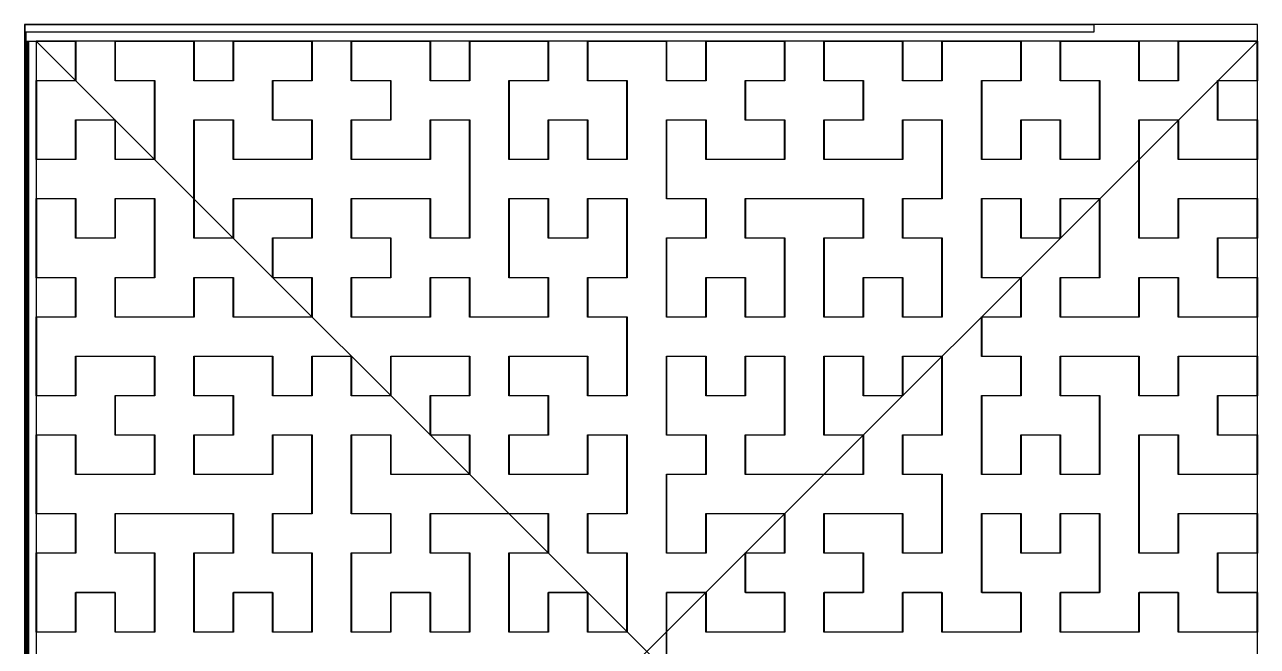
# Model space of a CAD drawing. Header units: metres. Extents: x -34176 to 34000, y -34079 to 34216.
# Drawn here: x -34152 to -18000, y -25932 to -17784 of the extents above; entities that cross this region are included whole.
import ezdxf

# ---------------------------------------------------------------- set-up
doc = ezdxf.new("R2010")
doc.units = ezdxf.units.M
for name, color, linetype in [('ABSORBER_AREA', 150, 'Continuous'), ('CENTER', 120, 'Continuous'), ('PIXEL', 255, 'Continuous'), ('PIXEL_AREA', 140, 'Continuous')]:
    doc.layers.add(name, color=color, linetype=linetype)

msp = doc.modelspace()

# ---------------------------------------------------------------- linework, layer by layer
at = {"layer": 'ABSORBER_AREA'}
msp.add_lwpolyline([(-34000, -34000), (-18000, -34000), (-18000, -18000), (-34000, -18000), (-34000, -34000)], close=True, dxfattribs=at)
at = {"layer": 'CENTER'}
for points in [[(-34000, -34000), (-18000, -18000)], [(-34000, -18000), (-18000, -34000)]]:
    msp.add_lwpolyline(points, close=True, dxfattribs=at)
at = {"layer": 'PIXEL'}
for points in [[(-34144, -33992), (-34144, -18004), (-34144, -18000), (-34144, -17884), (-34144, -17784), (-20144, -17784), (-20144, -17884), (-34136, -17884), (-34136, -18000), (-34100, -18000), (-34002, -18000), (-34000, -18000), (-33996, -18000), (-33484, -18000), (-33480, -18000), (-33480, -18004), (-33480, -18516), (-33480, -18520), (-33484, -18520), (-33996, -18520), (-33996, -19032), (-33996, -19036), (-33996, -19548), (-33484, -19548), (-33484, -19036), (-33484, -19032), (-33480, -19032), (-32968, -19032), (-32964, -19032), (-32964, -19036), (-32964, -19548), (-32452, -19548), (-32452, -19036), (-32452, -19032), (-32452, -18520), (-32964, -18520), (-32968, -18520), (-32968, -18516), (-32968, -18004), (-32968, -18000), (-32964, -18000), (-32452, -18000), (-32448, -18000), (-31936, -18000), (-31932, -18000), (-31932, -18004), (-31932, -18516), (-31420, -18516), (-31420, -18004), (-31420, -18000), (-31416, -18000), (-30904, -18000), (-30900, -18000), (-30388, -18000), (-30384, -18000), (-30384, -18004), (-30384, -18516), (-30384, -18520), (-30388, -18520), (-30900, -18520), (-30900, -19032), (-30388, -19032), (-30384, -19032), (-30384, -19036), (-30384, -19548), (-30384, -19552), (-30388, -19552), (-30900, -19552), (-30904, -19552), (-31416, -19552), (-31420, -19552), (-31420, -19548), (-31420, -19036), (-31932, -19036), (-31932, -19548), (-31932, -19552), (-31932, -20064), (-31932, -20068), (-31932, -20580), (-31420, -20580), (-31420, -20068), (-31420, -20064), (-31416, -20064), (-30904, -20064), (-30900, -20064), (-30388, -20064), (-30384, -20064), (-30384, -20068), (-30384, -20580), (-30384, -20584), (-30388, -20584), (-30900, -20584), (-30900, -21096), (-30388, -21096), (-30384, -21096), (-30384, -21100), (-30384, -21612), (-30384, -21616), (-30388, -21616), (-30900, -21616), (-30904, -21616), (-31416, -21616), (-31420, -21616), (-31420, -21612), (-31420, -21100), (-31932, -21100), (-31932, -21612), (-31932, -21616), (-31936, -21616), (-32448, -21616), (-32452, -21616), (-32964, -21616), (-32968, -21616), (-32968, -21612), (-32968, -21100), (-32968, -21096), (-32964, -21096), (-32452, -21096), (-32452, -20584), (-32452, -20580), (-32452, -20068), (-32964, -20068), (-32964, -20580), (-32964, -20584), (-32968, -20584), (-33480, -20584), (-33484, -20584), (-33484, -20580), (-33484, -20068), (-33996, -20068), (-33996, -20580), (-33996, -20584), (-33996, -21096), (-33484, -21096), (-33480, -21096), (-33480, -21100), (-33480, -21612), (-33480, -21616), (-33484, -21616), (-33996, -21616), (-33996, -22128), (-33996, -22132), (-33996, -22644), (-33484, -22644), (-33484, -22132), (-33484, -22128), (-33480, -22128), (-32968, -22128), (-32964, -22128), (-32452, -22128), (-32448, -22128), (-32448, -22132), (-32448, -22644), (-32448, -22648), (-32452, -22648), (-32964, -22648), (-32964, -23160), (-32452, -23160), (-32448, -23160), (-32448, -23164), (-32448, -23676), (-32448, -23680), (-32452, -23680), (-32964, -23680), (-32968, -23680), (-33480, -23680), (-33484, -23680), (-33484, -23676), (-33484, -23164), (-33996, -23164), (-33996, -23676), (-33996, -23680), (-33996, -24192), (-33484, -24192), (-33480, -24192), (-33480, -24196), (-33480, -24708), (-33480, -24712), (-33484, -24712), (-33996, -24712), (-33996, -25224), (-33996, -25228), (-33996, -25740), (-33484, -25740), (-33484, -25228), (-33484, -25224), (-33480, -25224), (-32968, -25224), (-32964, -25224), (-32964, -25228), (-32964, -25740), (-32452, -25740), (-32452, -25228), (-32452, -25224), (-32452, -24712), (-32964, -24712), (-32968, -24712), (-32968, -24708), (-32968, -24196), (-32968, -24192), (-32964, -24192), (-32452, -24192), (-32448, -24192), (-31936, -24192), (-31932, -24192), (-31420, -24192), (-31416, -24192), (-31416, -24196), (-31416, -24708), (-31416, -24712), (-31420, -24712), (-31932, -24712), (-31932, -25224), (-31932, -25228), (-31932, -25740), (-31420, -25740), (-31420, -25228), (-31420, -25224), (-31416, -25224), (-30904, -25224), (-30900, -25224), (-30900, -25228), (-30900, -25740), (-30388, -25740), (-30388, -25228), (-30388, -25224), (-30388, -24712), (-30900, -24712), (-30904, -24712), (-30904, -24708), (-30904, -24196), (-30904, -24192), (-30900, -24192), (-30388, -24192), (-30388, -23680), (-30388, -23676), (-30388, -23164), (-30900, -23164), (-30900, -23676), (-30900, -23680), (-30904, -23680), (-31416, -23680), (-31420, -23680), (-31932, -23680), (-31936, -23680), (-31936, -23676), (-31936, -23164), (-31936, -23160), (-31932, -23160), (-31420, -23160), (-31420, -22648), (-31932, -22648), (-31936, -22648), (-31936, -22644), (-31936, -22132), (-31936, -22128), (-31932, -22128), (-31420, -22128), (-31416, -22128), (-30904, -22128), (-30900, -22128), (-30900, -22132), (-30900, -22644), (-30388, -22644), (-30388, -22132), (-30388, -22128), (-30384, -22128), (-29872, -22128), (-29868, -22128), (-29868, -22132), (-29868, -22644), (-29356, -22644), (-29356, -22132), (-29356, -22128), (-29352, -22128), (-28840, -22128), (-28836, -22128), (-28324, -22128), (-28320, -22128), (-28320, -22132), (-28320, -22644), (-28320, -22648), (-28324, -22648), (-28836, -22648), (-28836, -23160), (-28324, -23160), (-28320, -23160), (-28320, -23164), (-28320, -23676), (-28320, -23680), (-28324, -23680), (-28836, -23680), (-28840, -23680), (-29352, -23680), (-29356, -23680), (-29356, -23676), (-29356, -23164), (-29868, -23164), (-29868, -23676), (-29868, -23680), (-29868, -24192), (-29356, -24192), (-29352, -24192), (-29352, -24196), (-29352, -24708), (-29352, -24712), (-29356, -24712), (-29868, -24712), (-29868, -25224), (-29868, -25228), (-29868, -25740), (-29356, -25740), (-29356, -25228), (-29356, -25224), (-29352, -25224), (-28840, -25224), (-28836, -25224), (-28836, -25228), (-28836, -25740), (-28324, -25740), (-28324, -25228), (-28324, -25224), (-28324, -24712), (-28836, -24712), (-28840, -24712), (-28840, -24708), (-28840, -24196), (-28840, -24192), (-28836, -24192), (-28324, -24192), (-28320, -24192), (-27808, -24192), (-27804, -24192), (-27292, -24192), (-27288, -24192), (-27288, -24196), (-27288, -24708), (-27288, -24712), (-27292, -24712), (-27804, -24712), (-27804, -25224), (-27804, -25228), (-27804, -25740), (-27292, -25740), (-27292, -25228), (-27292, -25224), (-27288, -25224), (-26776, -25224), (-26772, -25224), (-26772, -25228), (-26772, -25740), (-26260, -25740), (-26260, -25228), (-26260, -25224), (-26260, -24712), (-26772, -24712), (-26776, -24712), (-26776, -24708), (-26776, -24196), (-26776, -24192), (-26772, -24192), (-26260, -24192), (-26260, -23680), (-26260, -23676), (-26260, -23164), (-26772, -23164), (-26772, -23676), (-26772, -23680), (-26776, -23680), (-27288, -23680), (-27292, -23680), (-27804, -23680), (-27808, -23680), (-27808, -23676), (-27808, -23164), (-27808, -23160), (-27804, -23160), (-27292, -23160), (-27292, -22648), (-27804, -22648), (-27808, -22648), (-27808, -22644), (-27808, -22132), (-27808, -22128), (-27804, -22128), (-27292, -22128), (-27288, -22128), (-26776, -22128), (-26772, -22128), (-26772, -22132), (-26772, -22644), (-26260, -22644), (-26260, -22132), (-26260, -22128), (-26260, -21616), (-26772, -21616), (-26776, -21616), (-26776, -21612), (-26776, -21100), (-26776, -21096), (-26772, -21096), (-26260, -21096), (-26260, -20584), (-26260, -20580), (-26260, -20068), (-26772, -20068), (-26772, -20580), (-26772, -20584), (-26776, -20584), (-27288, -20584), (-27292, -20584), (-27292, -20580), (-27292, -20068), (-27804, -20068), (-27804, -20580), (-27804, -20584), (-27804, -21096), (-27292, -21096), (-27288, -21096), (-27288, -21100), (-27288, -21612), (-27288, -21616), (-27292, -21616), (-27804, -21616), (-27808, -21616), (-28320, -21616), (-28324, -21616), (-28324, -21612), (-28324, -21100), (-28836, -21100), (-28836, -21612), (-28836, -21616), (-28840, -21616), (-29352, -21616), (-29356, -21616), (-29868, -21616), (-29872, -21616), (-29872, -21612), (-29872, -21100), (-29872, -21096), (-29868, -21096), (-29356, -21096), (-29356, -20584), (-29868, -20584), (-29872, -20584), (-29872, -20580), (-29872, -20068), (-29872, -20064), (-29868, -20064), (-29356, -20064), (-29352, -20064), (-28840, -20064), (-28836, -20064), (-28836, -20068), (-28836, -20580), (-28324, -20580), (-28324, -20068), (-28324, -20064), (-28324, -19552), (-28324, -19548), (-28324, -19036), (-28836, -19036), (-28836, -19548), (-28836, -19552), (-28840, -19552), (-29352, -19552), (-29356, -19552), (-29868, -19552), (-29872, -19552), (-29872, -19548), (-29872, -19036), (-29872, -19032), (-29868, -19032), (-29356, -19032), (-29356, -18520), (-29868, -18520), (-29872, -18520), (-29872, -18516), (-29872, -18004), (-29872, -18000), (-29868, -18000), (-29356, -18000), (-29352, -18000), (-28840, -18000), (-28836, -18000), (-28836, -18004), (-28836, -18516), (-28324, -18516), (-28324, -18004), (-28324, -18000), (-28320, -18000), (-27808, -18000), (-27804, -18000), (-27292, -18000), (-27288, -18000), (-27288, -18004), (-27288, -18516), (-27288, -18520), (-27292, -18520), (-27804, -18520), (-27804, -19032), (-27804, -19036), (-27804, -19548), (-27292, -19548), (-27292, -19036), (-27292, -19032), (-27288, -19032), (-26776, -19032), (-26772, -19032), (-26772, -19036), (-26772, -19548), (-26260, -19548), (-26260, -19036), (-26260, -19032), (-26260, -18520), (-26772, -18520), (-26776, -18520), (-26776, -18516), (-26776, -18004), (-26776, -18000), (-26772, -18000), (-26260, -18000), (-26256, -18000), (-25744, -18000), (-25740, -18000), (-25740, -18004), (-25740, -18516), (-25228, -18516), (-25228, -18004), (-25228, -18000), (-25224, -18000), (-24712, -18000), (-24708, -18000), (-24196, -18000), (-24192, -18000), (-24192, -18004), (-24192, -18516), (-24192, -18520), (-24196, -18520), (-24708, -18520), (-24708, -19032), (-24196, -19032), (-24192, -19032), (-24192, -19036), (-24192, -19548), (-24192, -19552), (-24196, -19552), (-24708, -19552), (-24712, -19552), (-25224, -19552), (-25228, -19552), (-25228, -19548), (-25228, -19036), (-25740, -19036), (-25740, -19548), (-25740, -19552), (-25740, -20064), (-25228, -20064), (-25224, -20064), (-25224, -20068), (-25224, -20580), (-25224, -20584), (-25228, -20584), (-25740, -20584), (-25740, -21096), (-25740, -21100), (-25740, -21612), (-25228, -21612), (-25228, -21100), (-25228, -21096), (-25224, -21096), (-24712, -21096), (-24708, -21096), (-24708, -21100), (-24708, -21612), (-24196, -21612), (-24196, -21100), (-24196, -21096), (-24196, -20584), (-24708, -20584), (-24712, -20584), (-24712, -20580), (-24712, -20068), (-24712, -20064), (-24708, -20064), (-24196, -20064), (-24192, -20064), (-23680, -20064), (-23676, -20064), (-23164, -20064), (-23160, -20064), (-23160, -20068), (-23160, -20580), (-23160, -20584), (-23164, -20584), (-23676, -20584), (-23676, -21096), (-23676, -21100), (-23676, -21612), (-23164, -21612), (-23164, -21100), (-23164, -21096), (-23160, -21096), (-22648, -21096), (-22644, -21096), (-22644, -21100), (-22644, -21612), (-22132, -21612), (-22132, -21100), (-22132, -21096), (-22132, -20584), (-22644, -20584), (-22648, -20584), (-22648, -20580), (-22648, -20068), (-22648, -20064), (-22644, -20064), (-22132, -20064), (-22132, -19552), (-22132, -19548), (-22132, -19036), (-22644, -19036), (-22644, -19548), (-22644, -19552), (-22648, -19552), (-23160, -19552), (-23164, -19552), (-23676, -19552), (-23680, -19552), (-23680, -19548), (-23680, -19036), (-23680, -19032), (-23676, -19032), (-23164, -19032), (-23164, -18520), (-23676, -18520), (-23680, -18520), (-23680, -18516), (-23680, -18004), (-23680, -18000), (-23676, -18000), (-23164, -18000), (-23160, -18000), (-22648, -18000), (-22644, -18000), (-22644, -18004), (-22644, -18516), (-22132, -18516), (-22132, -18004), (-22132, -18000), (-22128, -18000), (-21616, -18000), (-21612, -18000), (-21100, -18000), (-21096, -18000), (-21096, -18004), (-21096, -18516), (-21096, -18520), (-21100, -18520), (-21612, -18520), (-21612, -19032), (-21612, -19036), (-21612, -19548), (-21100, -19548), (-21100, -19036), (-21100, -19032), (-21096, -19032), (-20584, -19032), (-20580, -19032), (-20580, -19036), (-20580, -19548), (-20068, -19548), (-20068, -19036), (-20068, -19032), (-20068, -18520), (-20580, -18520), (-20584, -18520), (-20584, -18516), (-20584, -18004), (-20584, -18000), (-20580, -18000), (-20068, -18000), (-20064, -18000), (-19552, -18000), (-19548, -18000), (-19548, -18004), (-19548, -18516), (-19036, -18516), (-19036, -18004), (-19036, -18000), (-19032, -18000), (-18520, -18000), (-18516, -18000), (-18004, -18000), (-18000, -18000), (-18000, -18004), (-18000, -18516), (-18000, -18520), (-18004, -18520), (-18516, -18520), (-18516, -19032), (-18004, -19032), (-18000, -19032), (-18000, -19036), (-18000, -19548), (-18000, -19552), (-18004, -19552), (-18516, -19552), (-18520, -19552), (-19032, -19552), (-19036, -19552), (-19036, -19548), (-19036, -19036), (-19548, -19036), (-19548, -19548), (-19548, -19552), (-19548, -20064), (-19548, -20068), (-19548, -20580), (-19036, -20580), (-19036, -20068), (-19036, -20064), (-19032, -20064), (-18520, -20064), (-18516, -20064), (-18004, -20064), (-18000, -20064), (-18000, -20068), (-18000, -20580), (-18000, -20584), (-18004, -20584), (-18516, -20584), (-18516, -21096), (-18004, -21096), (-18000, -21096), (-18000, -21100), (-18000, -21612), (-18000, -21616), (-18004, -21616), (-18516, -21616), (-18520, -21616), (-19032, -21616), (-19036, -21616), (-19036, -21612), (-19036, -21100), (-19548, -21100), (-19548, -21612), (-19548, -21616), (-19552, -21616), (-20064, -21616), (-20068, -21616), (-20580, -21616), (-20584, -21616), (-20584, -21612), (-20584, -21100), (-20584, -21096), (-20580, -21096), (-20068, -21096), (-20068, -20584), (-20068, -20580), (-20068, -20068), (-20580, -20068), (-20580, -20580), (-20580, -20584), (-20584, -20584), (-21096, -20584), (-21100, -20584), (-21100, -20580), (-21100, -20068), (-21612, -20068), (-21612, -20580), (-21612, -20584), (-21612, -21096), (-21100, -21096), (-21096, -21096), (-21096, -21100), (-21096, -21612), (-21096, -21616), (-21100, -21616), (-21612, -21616), (-21612, -22128), (-21100, -22128), (-21096, -22128), (-21096, -22132), (-21096, -22644), (-21096, -22648), (-21100, -22648), (-21612, -22648), (-21612, -23160), (-21612, -23164), (-21612, -23676), (-21100, -23676), (-21100, -23164), (-21100, -23160), (-21096, -23160), (-20584, -23160), (-20580, -23160), (-20580, -23164), (-20580, -23676), (-20068, -23676), (-20068, -23164), (-20068, -23160), (-20068, -22648), (-20580, -22648), (-20584, -22648), (-20584, -22644), (-20584, -22132), (-20584, -22128), (-20580, -22128), (-20068, -22128), (-20064, -22128), (-19552, -22128), (-19548, -22128), (-19548, -22132), (-19548, -22644), (-19036, -22644), (-19036, -22132), (-19036, -22128), (-19032, -22128), (-18520, -22128), (-18516, -22128), (-18004, -22128), (-18000, -22128), (-18000, -22132), (-18000, -22644), (-18000, -22648), (-18004, -22648), (-18516, -22648), (-18516, -23160), (-18004, -23160), (-18000, -23160), (-18000, -23164), (-18000, -23676), (-18000, -23680), (-18004, -23680), (-18516, -23680), (-18520, -23680), (-19032, -23680), (-19036, -23680), (-19036, -23676), (-19036, -23164), (-19548, -23164), (-19548, -23676), (-19548, -23680), (-19548, -24192), (-19548, -24196), (-19548, -24708), (-19036, -24708), (-19036, -24196), (-19036, -24192), (-19032, -24192), (-18520, -24192), (-18516, -24192), (-18004, -24192), (-18000, -24192), (-18000, -24196), (-18000, -24708), (-18000, -24712), (-18004, -24712), (-18516, -24712), (-18516, -25224), (-18004, -25224), (-18000, -25224), (-18000, -25228), (-18000, -25740), (-18000, -25744), (-18004, -25744), (-18516, -25744), (-18520, -25744), (-19032, -25744), (-19036, -25744), (-19036, -25740), (-19036, -25228), (-19548, -25228), (-19548, -25740), (-19548, -25744), (-19552, -25744), (-20064, -25744), (-20068, -25744), (-20580, -25744), (-20584, -25744), (-20584, -25740), (-20584, -25228), (-20584, -25224), (-20580, -25224), (-20068, -25224), (-20068, -24712), (-20068, -24708), (-20068, -24196), (-20580, -24196), (-20580, -24708), (-20580, -24712), (-20584, -24712), (-21096, -24712), (-21100, -24712), (-21100, -24708), (-21100, -24196), (-21612, -24196), (-21612, -24708), (-21612, -24712), (-21612, -25224), (-21100, -25224), (-21096, -25224), (-21096, -25228), (-21096, -25740), (-21096, -25744), (-21100, -25744), (-21612, -25744), (-21616, -25744), (-22128, -25744), (-22132, -25744), (-22132, -25740), (-22132, -25228), (-22644, -25228), (-22644, -25740), (-22644, -25744), (-22648, -25744), (-23160, -25744), (-23164, -25744), (-23676, -25744), (-23680, -25744), (-23680, -25740), (-23680, -25228), (-23680, -25224), (-23676, -25224), (-23164, -25224), (-23164, -24712), (-23676, -24712), (-23680, -24712), (-23680, -24708), (-23680, -24196), (-23680, -24192), (-23676, -24192), (-23164, -24192), (-23160, -24192), (-22648, -24192), (-22644, -24192), (-22644, -24196), (-22644, -24708), (-22132, -24708), (-22132, -24196), (-22132, -24192), (-22132, -23680), (-22644, -23680), (-22648, -23680), (-22648, -23676), (-22648, -23164), (-22648, -23160), (-22644, -23160), (-22132, -23160), (-22132, -22648), (-22132, -22644), (-22132, -22132), (-22644, -22132), (-22644, -22644), (-22644, -22648), (-22648, -22648), (-23160, -22648), (-23164, -22648), (-23164, -22644), (-23164, -22132), (-23676, -22132), (-23676, -22644), (-23676, -22648), (-23676, -23160), (-23164, -23160), (-23160, -23160), (-23160, -23164), (-23160, -23676), (-23160, -23680), (-23164, -23680), (-23676, -23680), (-23680, -23680), (-24192, -23680), (-24196, -23680), (-24708, -23680), (-24712, -23680), (-24712, -23676), (-24712, -23164), (-24712, -23160), (-24708, -23160), (-24196, -23160), (-24196, -22648), (-24196, -22644), (-24196, -22132), (-24708, -22132), (-24708, -22644), (-24708, -22648), (-24712, -22648), (-25224, -22648), (-25228, -22648), (-25228, -22644), (-25228, -22132), (-25740, -22132), (-25740, -22644), (-25740, -22648), (-25740, -23160), (-25228, -23160), (-25224, -23160), (-25224, -23164), (-25224, -23676), (-25224, -23680), (-25228, -23680), (-25740, -23680), (-25740, -24192), (-25740, -24196), (-25740, -24708), (-25228, -24708), (-25228, -24196), (-25228, -24192), (-25224, -24192), (-24712, -24192), (-24708, -24192), (-24196, -24192), (-24192, -24192), (-24192, -24196), (-24192, -24708), (-24192, -24712), (-24196, -24712), (-24708, -24712), (-24708, -25224), (-24196, -25224), (-24192, -25224), (-24192, -25228), (-24192, -25740), (-24192, -25744), (-24196, -25744), (-24708, -25744), (-24712, -25744), (-25224, -25744), (-25228, -25744), (-25228, -25740), (-25228, -25228), (-25740, -25228), (-25740, -25740), (-25740, -25744), (-25740, -26256)], [(-34128, -33992), (-34128, -18004), (-34140, -18004), (-34140, -33992)], [(-34136, -33996), (-34136, -18008), (-34132, -18008), (-34132, -33996)], [(-34112, -33992), (-34112, -18004), (-34124, -18004), (-34124, -33992)], [(-34120, -33996), (-34120, -18008), (-34116, -18008), (-34116, -33996)], [(-25744, -26256), (-25744, -25744), (-25744, -25740), (-25744, -25228), (-25744, -25224), (-25740, -25224), (-25228, -25224), (-25224, -25224), (-25224, -25228), (-25224, -25740), (-24712, -25740), (-24708, -25740), (-24196, -25740), (-24196, -25228), (-24708, -25228), (-24712, -25228), (-24712, -25224), (-24712, -24712), (-24712, -24708), (-24708, -24708), (-24196, -24708), (-24196, -24196), (-24708, -24196), (-24712, -24196), (-25224, -24196), (-25224, -24708), (-25224, -24712), (-25228, -24712), (-25740, -24712), (-25744, -24712), (-25744, -24708), (-25744, -24196), (-25744, -24192), (-25744, -23680), (-25744, -23676), (-25740, -23676), (-25228, -23676), (-25228, -23164), (-25740, -23164), (-25744, -23164), (-25744, -23160), (-25744, -22648), (-25744, -22644), (-25744, -22132), (-25744, -22128), (-25740, -22128), (-25228, -22128), (-25224, -22128), (-25224, -22132), (-25224, -22644), (-24712, -22644), (-24712, -22132), (-24712, -22128), (-24708, -22128), (-24196, -22128), (-24192, -22128), (-24192, -22132), (-24192, -22644), (-24192, -22648), (-24192, -23160), (-24192, -23164), (-24196, -23164), (-24708, -23164), (-24708, -23676), (-24196, -23676), (-24192, -23676), (-23680, -23676), (-23676, -23676), (-23164, -23676), (-23164, -23164), (-23676, -23164), (-23680, -23164), (-23680, -23160), (-23680, -22648), (-23680, -22644), (-23680, -22132), (-23680, -22128), (-23676, -22128), (-23164, -22128), (-23160, -22128), (-23160, -22132), (-23160, -22644), (-22648, -22644), (-22648, -22132), (-22648, -22128), (-22644, -22128), (-22132, -22128), (-22128, -22128), (-22128, -22132), (-22128, -22644), (-22128, -22648), (-22128, -23160), (-22128, -23164), (-22132, -23164), (-22644, -23164), (-22644, -23676), (-22132, -23676), (-22128, -23676), (-22128, -23680), (-22128, -24192), (-22128, -24196), (-22128, -24708), (-22128, -24712), (-22132, -24712), (-22644, -24712), (-22648, -24712), (-22648, -24708), (-22648, -24196), (-23160, -24196), (-23164, -24196), (-23676, -24196), (-23676, -24708), (-23164, -24708), (-23160, -24708), (-23160, -24712), (-23160, -25224), (-23160, -25228), (-23164, -25228), (-23676, -25228), (-23676, -25740), (-23164, -25740), (-23160, -25740), (-22648, -25740), (-22648, -25228), (-22648, -25224), (-22644, -25224), (-22132, -25224), (-22128, -25224), (-22128, -25228), (-22128, -25740), (-21616, -25740), (-21612, -25740), (-21100, -25740), (-21100, -25228), (-21612, -25228), (-21616, -25228), (-21616, -25224), (-21616, -24712), (-21616, -24708), (-21616, -24196), (-21616, -24192), (-21612, -24192), (-21100, -24192), (-21096, -24192), (-21096, -24196), (-21096, -24708), (-20584, -24708), (-20584, -24196), (-20584, -24192), (-20580, -24192), (-20068, -24192), (-20064, -24192), (-20064, -24196), (-20064, -24708), (-20064, -24712), (-20064, -25224), (-20064, -25228), (-20068, -25228), (-20580, -25228), (-20580, -25740), (-20068, -25740), (-20064, -25740), (-19552, -25740), (-19552, -25228), (-19552, -25224), (-19548, -25224), (-19036, -25224), (-19032, -25224), (-19032, -25228), (-19032, -25740), (-18520, -25740), (-18516, -25740), (-18004, -25740), (-18004, -25228), (-18516, -25228), (-18520, -25228), (-18520, -25224), (-18520, -24712), (-18520, -24708), (-18516, -24708), (-18004, -24708), (-18004, -24196), (-18516, -24196), (-18520, -24196), (-19032, -24196), (-19032, -24708), (-19032, -24712), (-19036, -24712), (-19548, -24712), (-19552, -24712), (-19552, -24708), (-19552, -24196), (-19552, -24192), (-19552, -23680), (-19552, -23676), (-19552, -23164), (-19552, -23160), (-19548, -23160), (-19036, -23160), (-19032, -23160), (-19032, -23164), (-19032, -23676), (-18520, -23676), (-18516, -23676), (-18004, -23676), (-18004, -23164), (-18516, -23164), (-18520, -23164), (-18520, -23160), (-18520, -22648), (-18520, -22644), (-18516, -22644), (-18004, -22644), (-18004, -22132), (-18516, -22132), (-18520, -22132), (-19032, -22132), (-19032, -22644), (-19032, -22648), (-19036, -22648), (-19548, -22648), (-19552, -22648), (-19552, -22644), (-19552, -22132), (-20064, -22132), (-20068, -22132), (-20580, -22132), (-20580, -22644), (-20068, -22644), (-20064, -22644), (-20064, -22648), (-20064, -23160), (-20064, -23164), (-20064, -23676), (-20064, -23680), (-20068, -23680), (-20580, -23680), (-20584, -23680), (-20584, -23676), (-20584, -23164), (-21096, -23164), (-21096, -23676), (-21096, -23680), (-21100, -23680), (-21612, -23680), (-21616, -23680), (-21616, -23676), (-21616, -23164), (-21616, -23160), (-21616, -22648), (-21616, -22644), (-21612, -22644), (-21100, -22644), (-21100, -22132), (-21612, -22132), (-21616, -22132), (-21616, -22128), (-21616, -21616), (-21616, -21612), (-21612, -21612), (-21100, -21612), (-21100, -21100), (-21612, -21100), (-21616, -21100), (-21616, -21096), (-21616, -20584), (-21616, -20580), (-21616, -20068), (-21616, -20064), (-21612, -20064), (-21100, -20064), (-21096, -20064), (-21096, -20068), (-21096, -20580), (-20584, -20580), (-20584, -20068), (-20584, -20064), (-20580, -20064), (-20068, -20064), (-20064, -20064), (-20064, -20068), (-20064, -20580), (-20064, -20584), (-20064, -21096), (-20064, -21100), (-20068, -21100), (-20580, -21100), (-20580, -21612), (-20068, -21612), (-20064, -21612), (-19552, -21612), (-19552, -21100), (-19552, -21096), (-19548, -21096), (-19036, -21096), (-19032, -21096), (-19032, -21100), (-19032, -21612), (-18520, -21612), (-18516, -21612), (-18004, -21612), (-18004, -21100), (-18516, -21100), (-18520, -21100), (-18520, -21096), (-18520, -20584), (-18520, -20580), (-18516, -20580), (-18004, -20580), (-18004, -20068), (-18516, -20068), (-18520, -20068), (-19032, -20068), (-19032, -20580), (-19032, -20584), (-19036, -20584), (-19548, -20584), (-19552, -20584), (-19552, -20580), (-19552, -20068), (-19552, -20064), (-19552, -19552), (-19552, -19548), (-19552, -19036), (-19552, -19032), (-19548, -19032), (-19036, -19032), (-19032, -19032), (-19032, -19036), (-19032, -19548), (-18520, -19548), (-18516, -19548), (-18004, -19548), (-18004, -19036), (-18516, -19036), (-18520, -19036), (-18520, -19032), (-18520, -18520), (-18520, -18516), (-18516, -18516), (-18004, -18516), (-18004, -18004), (-18516, -18004), (-18520, -18004), (-19032, -18004), (-19032, -18516), (-19032, -18520), (-19036, -18520), (-19548, -18520), (-19552, -18520), (-19552, -18516), (-19552, -18004), (-20064, -18004), (-20068, -18004), (-20580, -18004), (-20580, -18516), (-20068, -18516), (-20064, -18516), (-20064, -18520), (-20064, -19032), (-20064, -19036), (-20064, -19548), (-20064, -19552), (-20068, -19552), (-20580, -19552), (-20584, -19552), (-20584, -19548), (-20584, -19036), (-21096, -19036), (-21096, -19548), (-21096, -19552), (-21100, -19552), (-21612, -19552), (-21616, -19552), (-21616, -19548), (-21616, -19036), (-21616, -19032), (-21616, -18520), (-21616, -18516), (-21612, -18516), (-21100, -18516), (-21100, -18004), (-21612, -18004), (-21616, -18004), (-22128, -18004), (-22128, -18516), (-22128, -18520), (-22132, -18520), (-22644, -18520), (-22648, -18520), (-22648, -18516), (-22648, -18004), (-23160, -18004), (-23164, -18004), (-23676, -18004), (-23676, -18516), (-23164, -18516), (-23160, -18516), (-23160, -18520), (-23160, -19032), (-23160, -19036), (-23164, -19036), (-23676, -19036), (-23676, -19548), (-23164, -19548), (-23160, -19548), (-22648, -19548), (-22648, -19036), (-22648, -19032), (-22644, -19032), (-22132, -19032), (-22128, -19032), (-22128, -19036), (-22128, -19548), (-22128, -19552), (-22128, -20064), (-22128, -20068), (-22132, -20068), (-22644, -20068), (-22644, -20580), (-22132, -20580), (-22128, -20580), (-22128, -20584), (-22128, -21096), (-22128, -21100), (-22128, -21612), (-22128, -21616), (-22132, -21616), (-22644, -21616), (-22648, -21616), (-22648, -21612), (-22648, -21100), (-23160, -21100), (-23160, -21612), (-23160, -21616), (-23164, -21616), (-23676, -21616), (-23680, -21616), (-23680, -21612), (-23680, -21100), (-23680, -21096), (-23680, -20584), (-23680, -20580), (-23676, -20580), (-23164, -20580), (-23164, -20068), (-23676, -20068), (-23680, -20068), (-24192, -20068), (-24196, -20068), (-24708, -20068), (-24708, -20580), (-24196, -20580), (-24192, -20580), (-24192, -20584), (-24192, -21096), (-24192, -21100), (-24192, -21612), (-24192, -21616), (-24196, -21616), (-24708, -21616), (-24712, -21616), (-24712, -21612), (-24712, -21100), (-25224, -21100), (-25224, -21612), (-25224, -21616), (-25228, -21616), (-25740, -21616), (-25744, -21616), (-25744, -21612), (-25744, -21100), (-25744, -21096), (-25744, -20584), (-25744, -20580), (-25740, -20580), (-25228, -20580), (-25228, -20068), (-25740, -20068), (-25744, -20068), (-25744, -20064), (-25744, -19552), (-25744, -19548), (-25744, -19036), (-25744, -19032), (-25740, -19032), (-25228, -19032), (-25224, -19032), (-25224, -19036), (-25224, -19548), (-24712, -19548), (-24708, -19548), (-24196, -19548), (-24196, -19036), (-24708, -19036), (-24712, -19036), (-24712, -19032), (-24712, -18520), (-24712, -18516), (-24708, -18516), (-24196, -18516), (-24196, -18004), (-24708, -18004), (-24712, -18004), (-25224, -18004), (-25224, -18516), (-25224, -18520), (-25228, -18520), (-25740, -18520), (-25744, -18520), (-25744, -18516), (-25744, -18004), (-26256, -18004), (-26260, -18004), (-26772, -18004), (-26772, -18516), (-26260, -18516), (-26256, -18516), (-26256, -18520), (-26256, -19032), (-26256, -19036), (-26256, -19548), (-26256, -19552), (-26260, -19552), (-26772, -19552), (-26776, -19552), (-26776, -19548), (-26776, -19036), (-27288, -19036), (-27288, -19548), (-27288, -19552), (-27292, -19552), (-27804, -19552), (-27808, -19552), (-27808, -19548), (-27808, -19036), (-27808, -19032), (-27808, -18520), (-27808, -18516), (-27804, -18516), (-27292, -18516), (-27292, -18004), (-27804, -18004), (-27808, -18004), (-28320, -18004), (-28320, -18516), (-28320, -18520), (-28324, -18520), (-28836, -18520), (-28840, -18520), (-28840, -18516), (-28840, -18004), (-29352, -18004), (-29356, -18004), (-29868, -18004), (-29868, -18516), (-29356, -18516), (-29352, -18516), (-29352, -18520), (-29352, -19032), (-29352, -19036), (-29356, -19036), (-29868, -19036), (-29868, -19548), (-29356, -19548), (-29352, -19548), (-28840, -19548), (-28840, -19036), (-28840, -19032), (-28836, -19032), (-28324, -19032), (-28320, -19032), (-28320, -19036), (-28320, -19548), (-28320, -19552), (-28320, -20064), (-28320, -20068), (-28320, -20580), (-28320, -20584), (-28324, -20584), (-28836, -20584), (-28840, -20584), (-28840, -20580), (-28840, -20068), (-29352, -20068), (-29356, -20068), (-29868, -20068), (-29868, -20580), (-29356, -20580), (-29352, -20580), (-29352, -20584), (-29352, -21096), (-29352, -21100), (-29356, -21100), (-29868, -21100), (-29868, -21612), (-29356, -21612), (-29352, -21612), (-28840, -21612), (-28840, -21100), (-28840, -21096), (-28836, -21096), (-28324, -21096), (-28320, -21096), (-28320, -21100), (-28320, -21612), (-27808, -21612), (-27804, -21612), (-27292, -21612), (-27292, -21100), (-27804, -21100), (-27808, -21100), (-27808, -21096), (-27808, -20584), (-27808, -20580), (-27808, -20068), (-27808, -20064), (-27804, -20064), (-27292, -20064), (-27288, -20064), (-27288, -20068), (-27288, -20580), (-26776, -20580), (-26776, -20068), (-26776, -20064), (-26772, -20064), (-26260, -20064), (-26256, -20064), (-26256, -20068), (-26256, -20580), (-26256, -20584), (-26256, -21096), (-26256, -21100), (-26260, -21100), (-26772, -21100), (-26772, -21612), (-26260, -21612), (-26256, -21612), (-26256, -21616), (-26256, -22128), (-26256, -22132), (-26256, -22644), (-26256, -22648), (-26260, -22648), (-26772, -22648), (-26776, -22648), (-26776, -22644), (-26776, -22132), (-27288, -22132), (-27292, -22132), (-27804, -22132), (-27804, -22644), (-27292, -22644), (-27288, -22644), (-27288, -22648), (-27288, -23160), (-27288, -23164), (-27292, -23164), (-27804, -23164), (-27804, -23676), (-27292, -23676), (-27288, -23676), (-26776, -23676), (-26776, -23164), (-26776, -23160), (-26772, -23160), (-26260, -23160), (-26256, -23160), (-26256, -23164), (-26256, -23676), (-26256, -23680), (-26256, -24192), (-26256, -24196), (-26260, -24196), (-26772, -24196), (-26772, -24708), (-26260, -24708), (-26256, -24708), (-26256, -24712), (-26256, -25224), (-26256, -25228), (-26256, -25740), (-26256, -25744), (-26260, -25744), (-26772, -25744), (-26776, -25744), (-26776, -25740), (-26776, -25228), (-27288, -25228), (-27288, -25740), (-27288, -25744), (-27292, -25744), (-27804, -25744), (-27808, -25744), (-27808, -25740), (-27808, -25228), (-27808, -25224), (-27808, -24712), (-27808, -24708), (-27804, -24708), (-27292, -24708), (-27292, -24196), (-27804, -24196), (-27808, -24196), (-28320, -24196), (-28324, -24196), (-28836, -24196), (-28836, -24708), (-28324, -24708), (-28320, -24708), (-28320, -24712), (-28320, -25224), (-28320, -25228), (-28320, -25740), (-28320, -25744), (-28324, -25744), (-28836, -25744), (-28840, -25744), (-28840, -25740), (-28840, -25228), (-29352, -25228), (-29352, -25740), (-29352, -25744), (-29356, -25744), (-29868, -25744), (-29872, -25744), (-29872, -25740), (-29872, -25228), (-29872, -25224), (-29872, -24712), (-29872, -24708), (-29868, -24708), (-29356, -24708), (-29356, -24196), (-29868, -24196), (-29872, -24196), (-29872, -24192), (-29872, -23680), (-29872, -23676), (-29872, -23164), (-29872, -23160), (-29868, -23160), (-29356, -23160), (-29352, -23160), (-29352, -23164), (-29352, -23676), (-28840, -23676), (-28836, -23676), (-28324, -23676), (-28324, -23164), (-28836, -23164), (-28840, -23164), (-28840, -23160), (-28840, -22648), (-28840, -22644), (-28836, -22644), (-28324, -22644), (-28324, -22132), (-28836, -22132), (-28840, -22132), (-29352, -22132), (-29352, -22644), (-29352, -22648), (-29356, -22648), (-29868, -22648), (-29872, -22648), (-29872, -22644), (-29872, -22132), (-30384, -22132), (-30384, -22644), (-30384, -22648), (-30388, -22648), (-30900, -22648), (-30904, -22648), (-30904, -22644), (-30904, -22132), (-31416, -22132), (-31420, -22132), (-31932, -22132), (-31932, -22644), (-31420, -22644), (-31416, -22644), (-31416, -22648), (-31416, -23160), (-31416, -23164), (-31420, -23164), (-31932, -23164), (-31932, -23676), (-31420, -23676), (-31416, -23676), (-30904, -23676), (-30904, -23164), (-30904, -23160), (-30900, -23160), (-30388, -23160), (-30384, -23160), (-30384, -23164), (-30384, -23676), (-30384, -23680), (-30384, -24192), (-30384, -24196), (-30388, -24196), (-30900, -24196), (-30900, -24708), (-30388, -24708), (-30384, -24708), (-30384, -24712), (-30384, -25224), (-30384, -25228), (-30384, -25740), (-30384, -25744), (-30388, -25744), (-30900, -25744), (-30904, -25744), (-30904, -25740), (-30904, -25228), (-31416, -25228), (-31416, -25740), (-31416, -25744), (-31420, -25744), (-31932, -25744), (-31936, -25744), (-31936, -25740), (-31936, -25228), (-31936, -25224), (-31936, -24712), (-31936, -24708), (-31932, -24708), (-31420, -24708), (-31420, -24196), (-31932, -24196), (-31936, -24196), (-32448, -24196), (-32452, -24196), (-32964, -24196), (-32964, -24708), (-32452, -24708), (-32448, -24708), (-32448, -24712), (-32448, -25224), (-32448, -25228), (-32448, -25740), (-32448, -25744), (-32452, -25744), (-32964, -25744), (-32968, -25744), (-32968, -25740), (-32968, -25228), (-33480, -25228), (-33480, -25740), (-33480, -25744), (-33484, -25744), (-33996, -25744), (-34000, -25744), (-34000, -25740), (-34000, -25228), (-34000, -25224), (-34000, -24712), (-34000, -24708), (-33996, -24708), (-33484, -24708), (-33484, -24196), (-33996, -24196), (-34000, -24196), (-34000, -24192), (-34000, -23680), (-34000, -23676), (-34000, -23164), (-34000, -23160), (-33996, -23160), (-33484, -23160), (-33480, -23160), (-33480, -23164), (-33480, -23676), (-32968, -23676), (-32964, -23676), (-32452, -23676), (-32452, -23164), (-32964, -23164), (-32968, -23164), (-32968, -23160), (-32968, -22648), (-32968, -22644), (-32964, -22644), (-32452, -22644), (-32452, -22132), (-32964, -22132), (-32968, -22132), (-33480, -22132), (-33480, -22644), (-33480, -22648), (-33484, -22648), (-33996, -22648), (-34000, -22648), (-34000, -22644), (-34000, -22132), (-34000, -22128), (-34000, -21616), (-34000, -21612), (-33996, -21612), (-33484, -21612), (-33484, -21100), (-33996, -21100), (-34000, -21100), (-34000, -21096), (-34000, -20584), (-34000, -20580), (-34000, -20068), (-34000, -20064), (-33996, -20064), (-33484, -20064), (-33480, -20064), (-33480, -20068), (-33480, -20580), (-32968, -20580), (-32968, -20068), (-32968, -20064), (-32964, -20064), (-32452, -20064), (-32448, -20064), (-32448, -20068), (-32448, -20580), (-32448, -20584), (-32448, -21096), (-32448, -21100), (-32452, -21100), (-32964, -21100), (-32964, -21612), (-32452, -21612), (-32448, -21612), (-31936, -21612), (-31936, -21100), (-31936, -21096), (-31932, -21096), (-31420, -21096), (-31416, -21096), (-31416, -21100), (-31416, -21612), (-30904, -21612), (-30900, -21612), (-30388, -21612), (-30388, -21100), (-30900, -21100), (-30904, -21100), (-30904, -21096), (-30904, -20584), (-30904, -20580), (-30900, -20580), (-30388, -20580), (-30388, -20068), (-30900, -20068), (-30904, -20068), (-31416, -20068), (-31416, -20580), (-31416, -20584), (-31420, -20584), (-31932, -20584), (-31936, -20584), (-31936, -20580), (-31936, -20068), (-31936, -20064), (-31936, -19552), (-31936, -19548), (-31936, -19036), (-31936, -19032), (-31932, -19032), (-31420, -19032), (-31416, -19032), (-31416, -19036), (-31416, -19548), (-30904, -19548), (-30900, -19548), (-30388, -19548), (-30388, -19036), (-30900, -19036), (-30904, -19036), (-30904, -19032), (-30904, -18520), (-30904, -18516), (-30900, -18516), (-30388, -18516), (-30388, -18004), (-30900, -18004), (-30904, -18004), (-31416, -18004), (-31416, -18516), (-31416, -18520), (-31420, -18520), (-31932, -18520), (-31936, -18520), (-31936, -18516), (-31936, -18004), (-32448, -18004), (-32452, -18004), (-32964, -18004), (-32964, -18516), (-32452, -18516), (-32448, -18516), (-32448, -18520), (-32448, -19032), (-32448, -19036), (-32448, -19548), (-32448, -19552), (-32452, -19552), (-32964, -19552), (-32968, -19552), (-32968, -19548), (-32968, -19036), (-33480, -19036), (-33480, -19548), (-33480, -19552), (-33484, -19552), (-33996, -19552), (-34000, -19552), (-34000, -19548), (-34000, -19036), (-34000, -19032), (-34000, -18520), (-34000, -18516), (-33996, -18516), (-33484, -18516), (-33484, -18004), (-33996, -18004), (-34000, -18004), (-34002, -18004), (-34100, -18004), (-34108, -18004), (-34108, -33992)], [(-34104, -33996), (-34104, -18008), (-34100, -18008), (-34100, -33996)]]:
    msp.add_lwpolyline(points, dxfattribs=at)
at = {"layer": 'PIXEL_AREA'}
msp.add_lwpolyline([(-34152, -34000), (-18000, -34000), (-18000, -17784), (-34152, -17784), (-34152, -34000)], close=True, dxfattribs=at)

doc.saveas('drawing.dxf')
